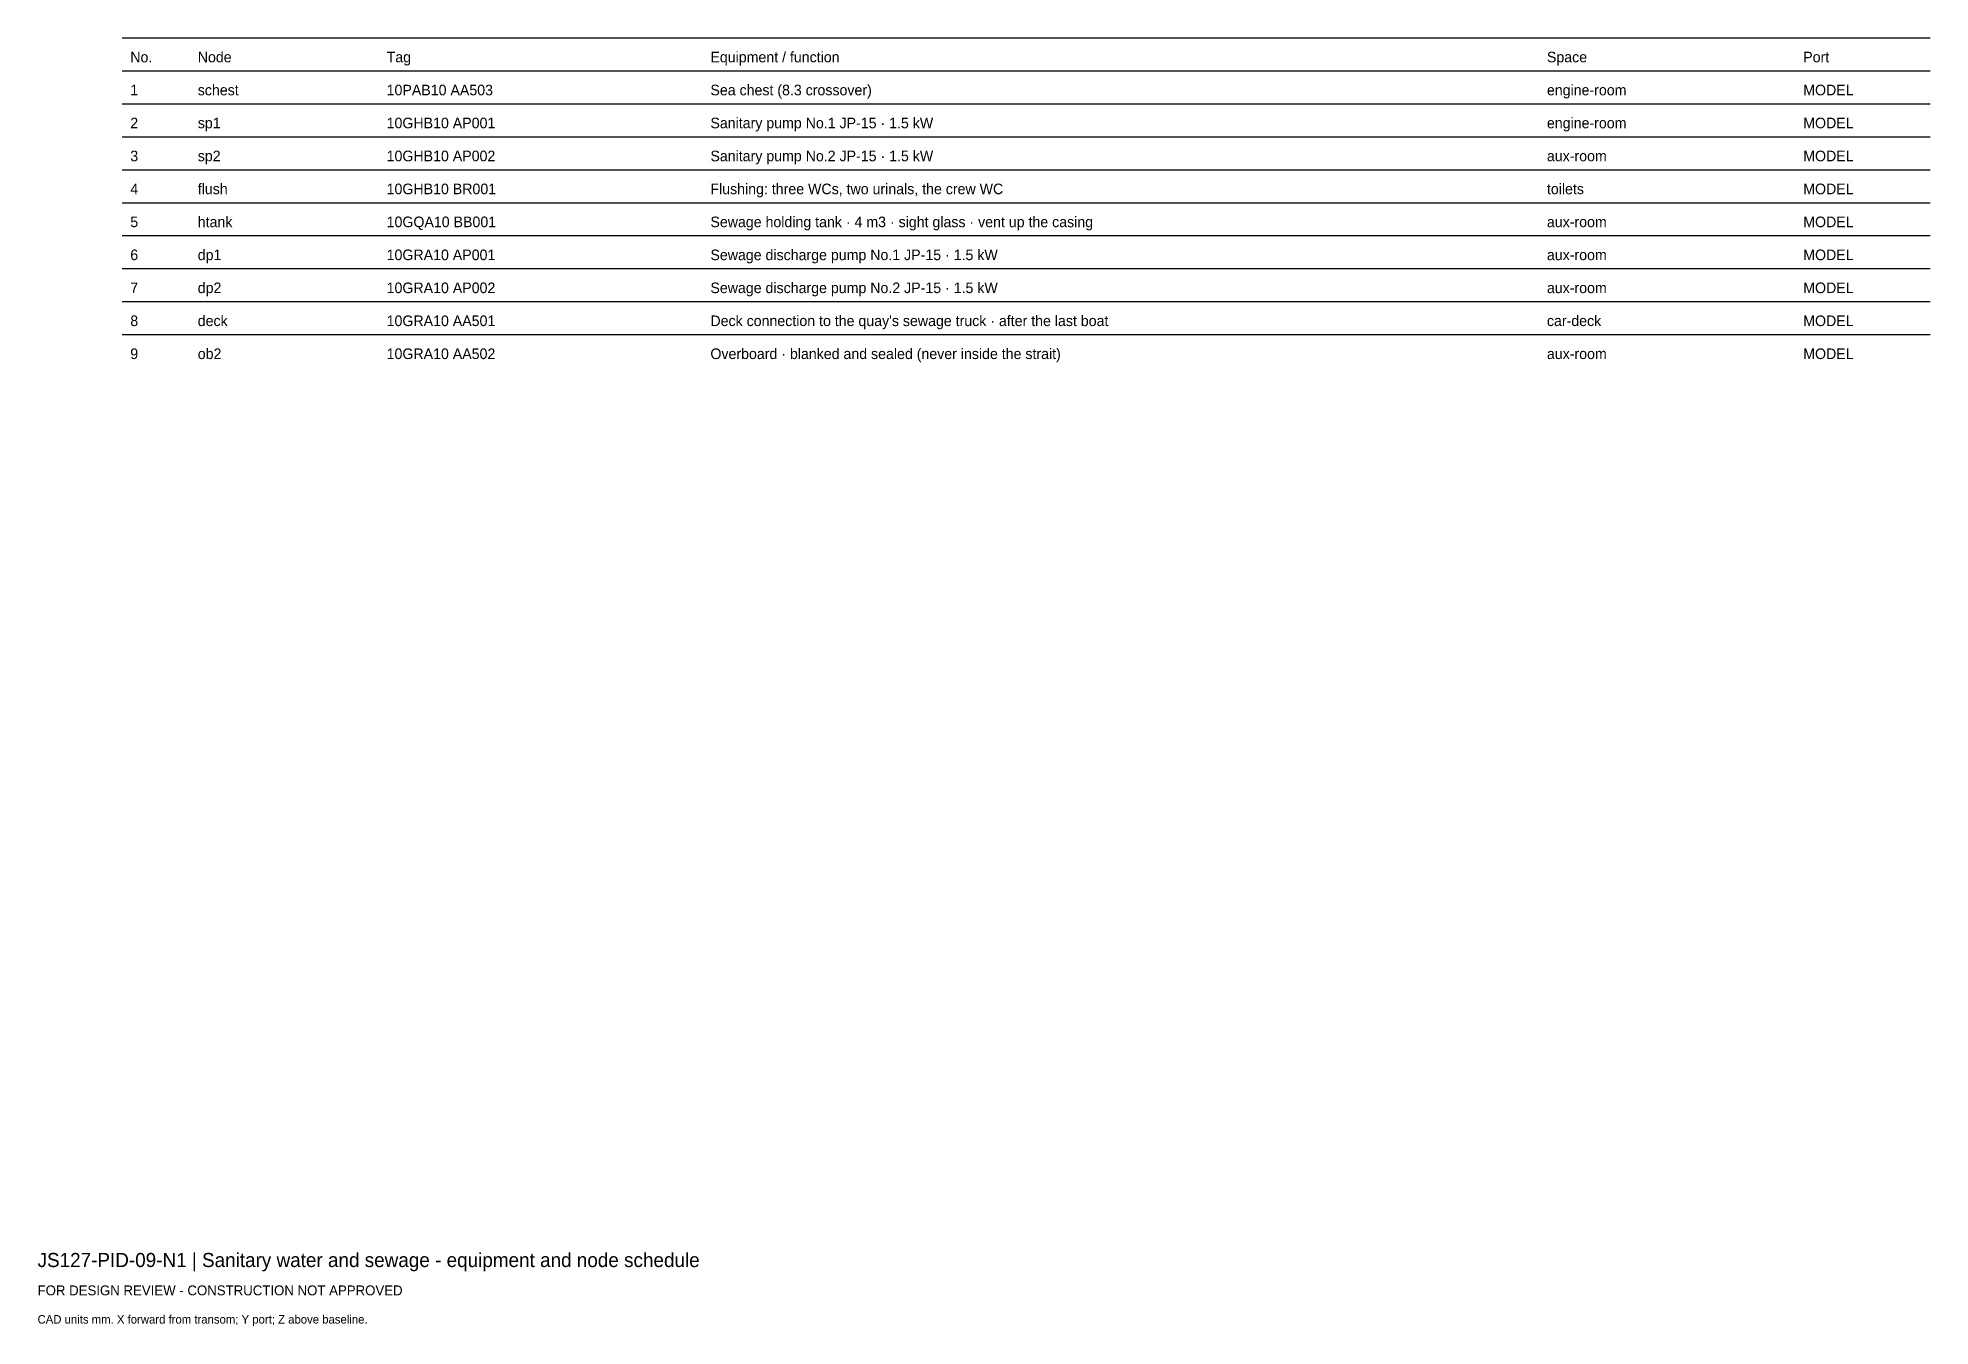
# Model space of a CAD drawing. Header units: millimetres. Extents: x 0 to 402, y -25 to 249.
import ezdxf

# ---------------------------------------------------------------- set-up
doc = ezdxf.new("R2010")
doc.units = ezdxf.units.MM
doc.layers.add('ANNOTATION', color=7, linetype='Continuous')
doc.layers.add('GEOMETRY', color=7, linetype='Continuous')

msp = doc.modelspace()

# ---------------------------------------------------------------- linework, layer by layer
at = {"layer": 'GEOMETRY'}
for p, q in [((18, 249), (402, 249)), ((18, 242), (402, 242)), ((18, 235), (402, 235)), ((18, 228), (402, 228)), ((18, 221), (402, 221)), ((18, 214), (402, 214)), ((18, 207), (402, 207)), ((18, 200), (402, 200)), ((18, 193), (402, 193)), ((18, 186), (402, 186))]:
    msp.add_line(p, q, dxfattribs=at)

# ---------------------------------------------------------------- texts
at = {"layer": 'ANNOTATION'}
for s, height, p in [('No.', 2.25, (19.7, 243.8)), ('Node', 2.25, (34.03, 243.8)), ('Tag', 2.25, (74.15, 243.8)), ('Equipment / function', 2.25, (142.92, 243.8)), ('Space', 2.25, (320.6, 243.8)), ('Port', 2.25, (375.04, 243.8)), ('1', 2.25, (19.7, 236.8)), ('schest', 2.25, (34.03, 236.8)), ('10PAB10 AA503', 2.25, (74.15, 236.8)), ('Sea chest (8.3 crossover)', 2.25, (142.92, 236.8)), ('engine-room', 2.25, (320.6, 236.8)), ('MODEL', 2.25, (375.04, 236.8)), ('2', 2.25, (19.7, 229.8)), ('sp1', 2.25, (34.03, 229.8)), ('10GHB10 AP001', 2.25, (74.15, 229.8)), ('Sanitary pump No.1 JP-15 · 1.5 kW', 2.25, (142.92, 229.8)), ('engine-room', 2.25, (320.6, 229.8)), ('MODEL', 2.25, (375.04, 229.8)), ('Sanitary pump No.2 JP-15 · 1.5 kW', 2.25, (142.92, 222.8)), ('3', 2.25, (19.7, 222.8)), ('sp2', 2.25, (34.03, 222.8)), ('10GHB10 AP002', 2.25, (74.15, 222.8)), ('aux-room', 2.25, (320.6, 222.8)), ('MODEL', 2.25, (375.04, 222.8)), ('4', 2.25, (19.7, 215.8)), ('flush', 2.25, (34.03, 215.8)), ('10GHB10 BR001', 2.25, (74.15, 215.8)), ('Flushing: three WCs, two urinals, the crew WC', 2.25, (142.92, 215.8)), ('toilets', 2.25, (320.6, 215.8)), ('MODEL', 2.25, (375.04, 215.8)), ('5', 2.25, (19.7, 208.8)), ('htank', 2.25, (34.03, 208.8)), ('10GQA10 BB001', 2.25, (74.15, 208.8)), ('Sewage holding tank · 4 m3 · sight glass · vent up the casing', 2.25, (142.92, 208.8)), ('aux-room', 2.25, (320.6, 208.8)), ('MODEL', 2.25, (375.04, 208.8)), ('6', 2.25, (19.7, 201.8)), ('dp1', 2.25, (34.03, 201.8)), ('10GRA10 AP001', 2.25, (74.15, 201.8)), ('Sewage discharge pump No.1 JP-15 · 1.5 kW', 2.25, (142.92, 201.8)), ('aux-room', 2.25, (320.6, 201.8)), ('MODEL', 2.25, (375.04, 201.8)), ('7', 2.25, (19.7, 194.8)), ('dp2', 2.25, (34.03, 194.8)), ('10GRA10 AP002', 2.25, (74.15, 194.8)), ('Sewage discharge pump No.2 JP-15 · 1.5 kW', 2.25, (142.92, 194.8)), ('MODEL', 2.25, (375.04, 194.8)), ('aux-room', 2.25, (320.6, 194.8)), ('8', 2.25, (19.7, 187.8)), ('deck', 2.25, (34.03, 187.8)), ('10GRA10 AA501', 2.25, (74.15, 187.8)), ("Deck connection to the quay's sewage truck · after the last boat", 2.25, (142.92, 187.8)), ('car-deck', 2.25, (320.6, 187.8)), ('MODEL', 2.25, (375.04, 187.8)), ('9', 2.25, (19.7, 180.8)), ('ob2', 2.25, (34.03, 180.8)), ('10GRA10 AA502', 2.25, (74.15, 180.8)), ('Overboard · blanked and sealed (never inside the strait)', 2.25, (142.92, 180.8)), ('aux-room', 2.25, (320.6, 180.8)), ('MODEL', 2.25, (375.04, 180.8)), ('JS127-PID-09-N1 | Sanitary water and sewage - equipment and node schedule', 3, (0, -12)), ('FOR DESIGN REVIEW - CONSTRUCTION NOT APPROVED', 2.1, (0, -18)), ('CAD units mm. X forward from transom; Y port; Z above baseline.', 1.8, (0, -24))]:
    msp.add_text(s, height=height, dxfattribs=at).set_placement(p)

doc.saveas('drawing.dxf')
